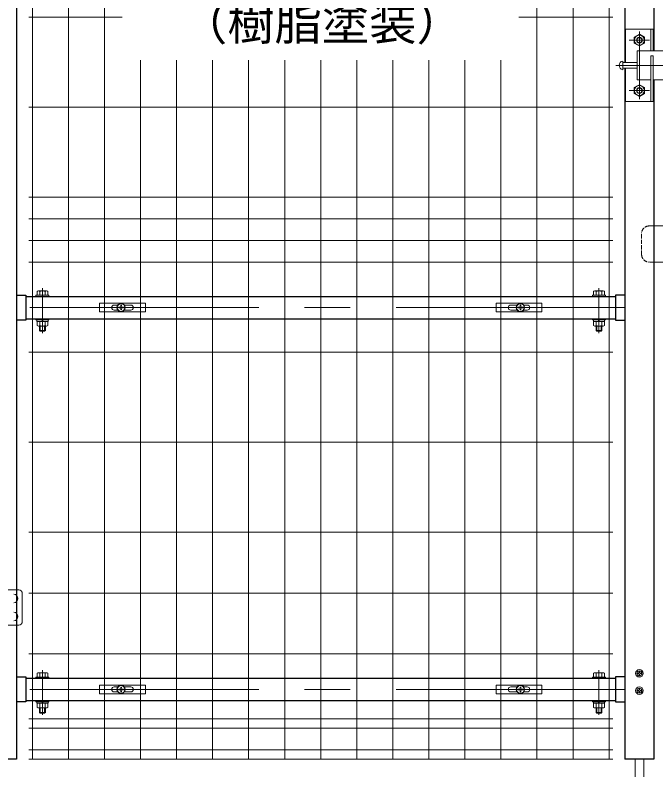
# Model space of a CAD drawing. Units: millimetres, scale not verified. Extents: x -4200 to 4200, y -2970 to 2970.
# Drawn here: x 346 to 1235, y -257 to 790 of the extents above; entities that cross this region are included whole.
import ezdxf
from ezdxf.enums import TextEntityAlignment as Align

# ---------------------------------------------------------------- set-up
doc = ezdxf.new("R2010")
doc.units = ezdxf.units.MM
doc.header["$LTSCALE"] = 10
doc.linetypes.add('DASHED', pattern=[7.5, 6, -1.5])
doc.linetypes.add('USER1', pattern=[50.8, 31.75, -6.35, 6.35, -6.35])
for name, color, linetype, lineweight in [('0-0_D-STR-TXT', 7, 'Continuous', 13), ('0-1_D-STR-DIM', 7, 'Continuous', 13), ('0-2_D-BMK', 2, 'USER1', 13), ('0-3_D-STR1', 1, 'Continuous', 25), ('0-4_D-STR3', 3, 'Continuous', 13), ('0-5_D-STR2', 7, 'Continuous', 13)]:
    doc.layers.add(name, color=color, linetype=linetype, lineweight=lineweight)
doc.styles.add('ＭＳ ゴシック', font='')
doc.styles.get('ＭＳ ゴシック').set_extended_font_data('MS Gothic')

# ---------------------------------------------------------------- blocks, each defined once
blk = doc.blocks.new('A$C85983226')
at = {"layer": '0-2_D-BMK'}
for p, q in [((-70, 0), (554, 0)), ((-70, -300), (554, -300))]:
    blk.add_line(p, q, dxfattribs=at)
at = {"layer": '0-4_D-STR3', "linetype": 'DASHED'}
for p, q in [((-368, -300), (-368, 0)), ((-268, 100), (-200, 100)), ((-200, -400), (-268, -400))]:
    blk.add_line(p, q, dxfattribs=at)
at = {"layer": '0-4_D-STR3'}
for p, q in [((-200, 100), (0, 100)), ((-31.3, 51.8), (-16, 51.8)), ((-16, 62.5), (-16, -62.5)), ((-16, 62.5), (0, 62.5)), ((-16, 51.8), (-16, -51.8)), ((0, 100), (0, -400)), ((0, 62.5), (0, -62.5)), ((400, 100), (400, -400)), ((432, 100), (400, 100)), ((432, 100), (432, -400)), ((432, 62.5), (432, -62.5)), ((432, 62.5), (448, 62.5)), ((448, 62.5), (448, -62.5)), ((448, 8), (463.8, -1.1)), ((448, 1.1), (463.8, -8)), ((463.8, 57.5), (463.8, -57.5)), ((505.6, 57.5), (463.8, 57.5)), ((505.6, 29.1), (463.8, 29.1)), ((513.8, 43.3), (513.8, -43.3)), ((527, 30), (513.8, 30)), ((534, 23), (513.8, 23)), ((527, -30), (527, 30)), ((534, 23), (527, 30)), ((534, -23), (534, 23)), ((-31.6, -51.8), (-16, -51.8)), ((-16, -62.5), (0, -62.5)), ((432, -62.5), (448, -62.5)), ((505.6, -29.1), (463.8, -29.1)), ((505.6, -57.5), (463.8, -57.5)), ((534, -23), (513.8, -23)), ((527, -30), (513.8, -30)), ((534, -23), (527, -30)), ((-31.3, -248.2), (-16, -248.2)), ((-16, -237.5), (-16, -362.5)), ((-16, -237.5), (0, -237.5)), ((-16, -248.2), (-16, -351.8)), ((0, -237.5), (0, -362.5)), ((432, -237.5), (432, -362.5)), ((432, -237.5), (448, -237.5)), ((448, -237.5), (448, -362.5)), ((448, -292), (463.8, -301.1)), ((448, -298.9), (463.8, -308)), ((463.8, -242.5), (463.8, -357.5)), ((505.6, -242.5), (463.8, -242.5)), ((505.6, -270.9), (463.8, -270.9)), ((513.8, -256.7), (513.8, -343.3)), ((527, -270), (513.8, -270)), ((534, -277), (513.8, -277)), ((527, -330), (527, -270)), ((534, -277), (527, -270)), ((534, -323), (534, -277)), ((-200, -400), (0, -400)), ((-31.6, -351.8), (-16, -351.8)), ((-16, -362.5), (0, -362.5)), ((432, -400), (400, -400)), ((432, -362.5), (448, -362.5)), ((505.6, -329.1), (463.8, -329.1)), ((505.6, -357.5), (463.8, -357.5)), ((534, -323), (513.8, -323)), ((527, -330), (513.8, -330)), ((534, -323), (527, -330))]:
    blk.add_line(p, q, dxfattribs=at)
for points in [[(448, -61), (463.8, -61), (463.8, 61), (448, 61)], [(448, -361), (463.8, -361), (463.8, -239), (448, -239)]]:
    blk.add_lwpolyline(points, close=True, dxfattribs=at)
at = {"layer": '0-4_D-STR3', "linetype": 'DASHED'}
for centre, start, end in [((-268, 0), 90, 180), ((-268, -300), 180, 270)]:
    blk.add_arc(centre, 100, start, end, dxfattribs=at)
at = {"layer": '0-4_D-STR3'}
for centre, radius, start, end in [((85, -0.7), 140, 163.92714, 195.41383), ((-31.3, 32.8), 19, 90, 163.92714), ((497.4, 43.3), 16.4, 300, 60), ((458, 0), 55.8, 328.543, 31.457), ((-31.6, -32.8), 19, 195.41383, 270), ((497.4, -43.3), 16.4, 300, 60), ((85, -300.7), 140, 163.92714, 195.41383), ((-31.3, -267.2), 19, 90, 163.92714), ((497.4, -256.7), 16.4, 300, 60), ((458, -300), 55.8, 328.543, 31.457), ((-31.6, -332.8), 19, 195.41383, 270), ((497.4, -343.3), 16.4, 300, 60)]:
    blk.add_arc(centre, radius, start, end, dxfattribs=at)
blk = doc.blocks.new('A$Cc5bff5c2')
at = {"layer": '0-4_D-STR3'}
for p, q in [((-297.7, 60), (337.3, 60)), ((-297.7, -60), (-297.7, 60)), ((-95.2, 35), (-45.6, 35)), ((-18.5, 4.2), (-31.5, 3.9)), ((-31.5, 3.9), (-31.5, -4)), ((-4, 31.5), (-4.2, 18.5)), ((-4, 31.5), (4, 31.5)), ((4, 31.5), (4.2, 18.5)), ((18.5, 4.2), (31.5, 3.9)), ((31.5, 3.9), (31.5, -4)), ((45.6, 35), (134.8, 35)), ((-95.2, -35), (-45.6, -35)), ((-18.5, -4.2), (-31.5, -4)), ((-4, -31.5), (-4.2, -18.5)), ((18.5, -4.2), (31.5, -4)), ((45.6, -35), (134.8, -35))]:
    blk.add_line(p, q, dxfattribs=at)
for points in [[(-297.7, -60), (337.3, -60), (337.3, 60)], [(-4, -31.5), (4, -31.5), (4.2, -18.5)]]:
    blk.add_lwpolyline(points, dxfattribs=at)
for radius in [57.5, 52.5]:
    blk.add_circle((0, 0), radius, dxfattribs=at)
for centre, radius, start, end in [((-95.2, 0), 35, 90, 270), ((-19.1, 19), 14.9, 270, 0), ((19.1, 19), 14.9, 180, 270), ((134.8, 0), 35, 270, 90), ((-19.1, -19), 14.9, 0, 90), ((19.1, -19), 14.9, 90, 180)]:
    blk.add_arc(centre, radius, start, end, dxfattribs=at)
blk = doc.blocks.new('A$C5ba32ecb')
at = {"layer": '0-4_D-STR3'}
for p, q in [((-337.5, 60), (297.5, 60)), ((-337.5, -60), (-337.5, 60)), ((-135, 35), (-45.6, 35)), ((-18.5, 4.2), (-31.5, 3.9)), ((-31.5, 3.9), (-31.5, -4)), ((-4, 31.5), (-4.2, 18.5)), ((-4, 31.5), (4, 31.5)), ((4, 31.5), (4.2, 18.5)), ((18.5, 4.2), (31.5, 3.9)), ((31.5, 3.9), (31.5, -4)), ((45.6, 35), (95, 35)), ((-135, -35), (-45.6, -35)), ((-18.5, -4.2), (-31.5, -4)), ((-4, -31.5), (-4.2, -18.5)), ((18.5, -4.2), (31.5, -4)), ((45.6, -35), (95, -35))]:
    blk.add_line(p, q, dxfattribs=at)
for points in [[(-337.5, -60), (297.5, -60), (297.5, 60)], [(-4, -31.5), (4, -31.5), (4.2, -18.5)]]:
    blk.add_lwpolyline(points, dxfattribs=at)
for radius in [57.5, 52.5]:
    blk.add_circle((0, 0), radius, dxfattribs=at)
for centre, radius, start, end in [((-135, 0), 35, 90, 270), ((-19.1, 19), 14.9, 270, 0), ((19.1, 19), 14.9, 180, 270), ((95, 0), 35, 270, 90), ((-19.1, -19), 14.9, 0, 90), ((19.1, -19), 14.9, 90, 180)]:
    blk.add_arc(centre, radius, start, end, dxfattribs=at)

msp = doc.modelspace()

# ---------------------------------------------------------------- linework, layer by layer
at = {"layer": '0-2_D-BMK'}
for p, q in [((1211.99, 767.68), (1211.99, 673.68)), ((1197.87, 755.68), (1226.12, 755.68)), ((1179.53, 720.68), (1300.58, 720.68)), ((1197.87, 685.68), (1226.12, 685.68)), ((383.99, 349.09), (383.99, 411.18)), ((1155.99, 349.09), (1155.99, 411.18)), ((1191.99, 384.43), (347.99, 384.43)), ((383.99, -180.91), (383.99, -118.82)), ((1155.99, -180.91), (1155.99, -118.82)), ((1191.99, -145.57), (347.99, -145.57))]:
    msp.add_line(p, q, dxfattribs=at)
at = {"layer": '0-3_D-STR1'}
for p, q in [((347.99, 1142.68), (347.99, -242.32)), ((1191.99, 1142.68), (1191.99, 724.68)), ((1231.99, 1142.68), (1231.99, 740.68)), ((1191.99, 716.68), (1191.99, -242.32)), ((1231.99, 700.68), (1231.99, -242.32)), ((347.99, 401.88), (360.99, 401.88)), ((360.99, 401.88), (360.99, 366.98)), ((360.99, 399.93), (1178.99, 399.93)), ((1191.99, 401.88), (1178.99, 401.88)), ((1178.99, 401.88), (1178.99, 366.98)), ((360.99, 366.98), (347.99, 366.98)), ((360.99, 368.93), (1178.99, 368.93)), ((1178.99, 366.98), (1191.99, 366.98)), ((347.99, -128.12), (360.99, -128.12)), ((360.99, -128.12), (360.99, -163.02)), ((360.99, -130.07), (1178.99, -130.07)), ((1178.99, -128.12), (1178.99, -163.02)), ((1191.99, -128.12), (1178.99, -128.12)), ((360.99, -163.02), (347.99, -163.02)), ((360.99, -161.07), (1178.99, -161.07)), ((1178.99, -163.02), (1191.99, -163.02)), ((347.99, -242.32), (307.99, -242.32)), ((1231.99, -242.32), (1191.99, -242.32))]:
    msp.add_line(p, q, dxfattribs=at)
at = {"layer": '0-4_D-STR3'}
for p, q in [((1192.99, 724.68), (1192.99, 770.68)), ((1192.99, 770.68), (1227.99, 770.68)), ((1227.99, 740.68), (1227.99, 770.68)), ((1227.99, 770.68), (1230.99, 770.68)), ((1230.99, 740.68), (1230.99, 770.68)), ((1211.99, 763.77), (1204.99, 759.73)), ((1204.99, 751.64), (1204.99, 759.73)), ((1211.99, 763.77), (1218.99, 759.73)), ((1218.99, 751.64), (1218.99, 759.73)), ((1211.99, 747.6), (1204.99, 751.64)), ((1211.99, 747.6), (1218.99, 751.64)), ((1208.99, 740.68), (1208.99, 700.68)), ((1208.99, 740.68), (1271.99, 740.68)), ((1211.99, 740.68), (1211.99, 700.68)), ((1227.99, 733.68), (1227.99, 670.68)), ((1227.99, 733.68), (1230.99, 733.68)), ((1230.99, 733.68), (1230.99, 670.68)), ((1188.99, 714.68), (1188.99, 726.68)), ((1208.99, 724.68), (1188.99, 724.68)), ((1208.99, 716.68), (1188.99, 716.68)), ((1192.99, 670.68), (1192.99, 716.68)), ((1211.99, 693.77), (1204.99, 689.73)), ((1208.99, 700.68), (1227.99, 700.68)), ((1230.99, 700.68), (1271.99, 700.68)), ((1204.99, 689.73), (1204.99, 681.64)), ((1211.99, 677.6), (1204.99, 681.64)), ((1211.99, 677.6), (1218.99, 681.64)), ((1192.99, 670.68), (1227.99, 670.68)), ((1227.99, 670.68), (1230.99, 670.68)), ((374.99, 401.53), (374.99, 399.93)), ((374.99, 401.53), (392.99, 401.53)), ((374.99, 399.93), (392.99, 399.93)), ((376.49, 401.53), (376.49, 406.99)), ((391.49, 401.53), (376.49, 401.53)), ((389.62, 407.54), (378.37, 407.54)), ((380.24, 401.53), (380.24, 406.99)), ((387.74, 401.53), (387.74, 406.99)), ((391.49, 401.53), (391.49, 406.99)), ((392.99, 401.53), (392.99, 399.93)), ((1146.99, 401.53), (1146.99, 399.93)), ((1164.99, 401.53), (1146.99, 401.53)), ((1164.99, 399.93), (1146.99, 399.93)), ((1148.49, 401.53), (1148.49, 406.99)), ((1148.49, 401.53), (1163.49, 401.53)), ((1150.37, 407.54), (1161.62, 407.54)), ((1152.24, 401.53), (1152.24, 406.99)), ((1159.74, 401.53), (1159.74, 406.99)), ((1163.49, 401.53), (1163.49, 406.99)), ((1164.99, 401.53), (1164.99, 399.93)), ((374.99, 368.93), (374.99, 367.33)), ((374.99, 368.93), (392.99, 368.93)), ((374.99, 367.33), (392.99, 367.33)), ((384.37, 365.33), (383.21, 367.34)), ((385.06, 365.33), (383.91, 367.33)), ((392.99, 368.93), (392.99, 367.33)), ((1146.99, 368.93), (1146.99, 367.33)), ((1164.99, 368.93), (1146.99, 368.93)), ((1164.99, 367.33), (1146.99, 367.33)), ((1154.92, 365.33), (1156.08, 367.33)), ((1155.62, 365.33), (1156.77, 367.34)), ((1164.99, 368.93), (1164.99, 367.33)), ((376.49, 365.33), (376.49, 359.39)), ((378.37, 358.83), (389.62, 358.83)), ((379.99, 352.53), (379.99, 358.83)), ((380.24, 365.33), (380.24, 359.39)), ((380.99, 351.53), (380.99, 358.83)), ((386.99, 351.53), (386.99, 358.83)), ((387.74, 365.33), (387.74, 359.39)), ((387.99, 352.53), (387.99, 358.83)), ((391.49, 365.33), (391.49, 359.39)), ((1148.49, 365.33), (1148.49, 359.39)), ((1161.62, 358.83), (1150.37, 358.83)), ((1151.99, 352.53), (1151.99, 358.83)), ((1152.24, 365.33), (1152.24, 359.39)), ((1152.99, 351.53), (1152.99, 358.83)), ((1158.99, 351.53), (1158.99, 358.83)), ((1159.74, 365.33), (1159.74, 359.39)), ((1159.99, 352.53), (1159.99, 358.83)), ((1163.49, 365.33), (1163.49, 359.39)), ((379.99, 352.53), (380.99, 351.53)), ((379.99, 352.53), (387.99, 352.53)), ((386.99, 351.53), (380.99, 351.53)), ((386.99, 351.53), (387.99, 352.53)), ((1152.99, 351.53), (1151.99, 352.53)), ((1159.99, 352.53), (1151.99, 352.53)), ((1152.99, 351.53), (1158.99, 351.53)), ((1159.99, 352.53), (1158.99, 351.53)), ((297.16, -7.32), (351.02, -7.32)), ((356.02, -12.32), (356.02, -51.32)), ((297.16, -56.32), (351.02, -56.32)), ((376.49, -128.47), (376.49, -123.01)), ((389.62, -122.46), (378.37, -122.46)), ((380.24, -128.47), (380.24, -123.01)), ((387.74, -128.47), (387.74, -123.01)), ((391.49, -128.47), (391.49, -123.01)), ((1148.49, -128.47), (1148.49, -123.01)), ((1150.37, -122.46), (1161.62, -122.46)), ((1152.24, -128.47), (1152.24, -123.01)), ((1159.74, -128.47), (1159.74, -123.01)), ((1163.49, -128.47), (1163.49, -123.01)), ((1210.14, -123.73), (1208.84, -123.71)), ((1211.6, -120.17), (1211.58, -121.46)), ((1211.6, -126.47), (1211.58, -125.17)), ((1211.6, -120.17), (1212.39, -120.17)), ((1212.39, -120.17), (1212.41, -121.46)), ((1212.39, -126.47), (1212.41, -125.17)), ((1213.85, -122.9), (1215.14, -122.92)), ((1213.85, -123.73), (1215.14, -123.71)), ((1215.14, -122.92), (1215.14, -123.71)), ((374.99, -128.47), (374.99, -130.07)), ((374.99, -128.47), (392.99, -128.47)), ((374.99, -130.07), (392.99, -130.07)), ((391.49, -128.47), (376.49, -128.47)), ((392.99, -128.47), (392.99, -130.07)), ((1146.99, -128.47), (1146.99, -130.07)), ((1164.99, -128.47), (1146.99, -128.47)), ((1164.99, -130.07), (1146.99, -130.07)), ((1148.49, -128.47), (1163.49, -128.47)), ((1164.99, -128.47), (1164.99, -130.07)), ((1211.6, -126.47), (1212.39, -126.47)), ((1211.6, -144.17), (1211.58, -145.46)), ((1211.6, -144.17), (1212.39, -144.17)), ((1212.39, -144.17), (1212.41, -145.46)), ((1210.14, -146.9), (1208.84, -146.92)), ((1208.84, -146.92), (1208.84, -147.71)), ((1210.14, -147.73), (1208.84, -147.71)), ((1211.6, -150.47), (1211.58, -149.17)), ((1211.6, -150.47), (1212.39, -150.47)), ((1212.39, -150.47), (1212.41, -149.17)), ((1213.85, -146.9), (1215.14, -146.92)), ((1213.85, -147.73), (1215.14, -147.71)), ((1215.14, -146.92), (1215.14, -147.71)), ((374.99, -161.07), (374.99, -162.67)), ((374.99, -161.07), (392.99, -161.07)), ((374.99, -162.67), (392.99, -162.67)), ((376.49, -164.67), (376.49, -170.61)), ((380.24, -164.67), (380.24, -170.61)), ((384.37, -164.67), (383.21, -162.66)), ((385.06, -164.67), (383.91, -162.67)), ((387.74, -164.67), (387.74, -170.61)), ((391.49, -164.67), (391.49, -170.61)), ((392.99, -161.07), (392.99, -162.67)), ((1146.99, -161.07), (1146.99, -162.67)), ((1164.99, -161.07), (1146.99, -161.07)), ((1164.99, -162.67), (1146.99, -162.67)), ((1148.49, -164.67), (1148.49, -170.61)), ((1152.24, -164.67), (1152.24, -170.61)), ((1154.92, -164.67), (1156.08, -162.67)), ((1155.62, -164.67), (1156.77, -162.66)), ((1159.74, -164.67), (1159.74, -170.61)), ((1163.49, -164.67), (1163.49, -170.61)), ((1164.99, -161.07), (1164.99, -162.67)), ((378.37, -171.17), (389.62, -171.17)), ((379.99, -177.47), (379.99, -171.17)), ((379.99, -177.47), (380.99, -178.47)), ((379.99, -177.47), (387.99, -177.47)), ((380.99, -178.47), (380.99, -171.17)), ((386.99, -178.47), (386.99, -171.17)), ((386.99, -178.47), (387.99, -177.47)), ((387.99, -177.47), (387.99, -171.17)), ((1161.62, -171.17), (1150.37, -171.17)), ((1151.99, -177.47), (1151.99, -171.17)), ((1152.99, -178.47), (1151.99, -177.47)), ((1159.99, -177.47), (1151.99, -177.47)), ((1152.99, -178.47), (1152.99, -171.17)), ((1158.99, -178.47), (1158.99, -171.17)), ((1159.99, -177.47), (1158.99, -178.47)), ((1159.99, -177.47), (1159.99, -171.17)), ((386.99, -178.47), (380.99, -178.47)), ((1152.99, -178.47), (1158.99, -178.47)), ((1205.99, -242.32), (1205.99, -350.35)), ((1217.99, -242.32), (1217.99, -350.35))]:
    msp.add_line(p, q, dxfattribs=at)
for points in [[(1211.99, 693.77), (1218.99, 689.73), (1218.99, 681.64)], [(391.69, 365.33), (376.29, 365.33), (376.29, 367.34)], [(391.69, 365.33), (391.69, 367.33), (376.29, 367.34)], [(1148.29, 365.33), (1163.69, 365.33), (1163.69, 367.34)], [(1148.29, 365.33), (1148.29, 367.33), (1163.69, 367.34)], [(1210.14, -122.9), (1208.84, -122.92), (1208.84, -123.71)], [(391.69, -164.67), (376.29, -164.67), (376.29, -162.66)], [(391.69, -164.67), (391.69, -162.67), (376.29, -162.66)], [(1148.29, -164.67), (1163.69, -164.67), (1163.69, -162.66)], [(1148.29, -164.67), (1148.29, -162.67), (1163.69, -162.66)]]:
    msp.add_lwpolyline(points, dxfattribs=at)
for centre, radius in [((1211.99, 755.68), 7), ((1211.99, 755.68), 4), ((1211.99, 755.68), 3.5), ((1211.99, 685.68), 7), ((1211.99, 685.68), 4), ((1211.99, 685.68), 3.5), ((1211.99, -123.32), 5.25), ((1211.99, -123.32), 3.5), ((1211.99, -147.32), 5.25), ((1211.99, -147.32), 3.5)]:
    msp.add_circle(centre, radius, dxfattribs=at)
for centre, radius, start, end in [((1190.09, 720.68), 6.1, 100.38886, 259.61115), ((378.37, 404.08), 3.46, 57.13278, 122.86722), ((383.99, 394.55), 12.99, 73.22135, 106.77865), ((389.62, 404.08), 3.46, 57.13278, 122.86722), ((1150.37, 404.08), 3.46, 57.13278, 122.86722), ((1155.99, 394.55), 12.99, 73.22135, 106.77865), ((1161.62, 404.08), 3.46, 57.13278, 122.86722), ((378.37, 362.29), 3.46, 237.13278, 302.86722), ((383.99, 371.83), 12.99, 253.22135, 286.77865), ((389.62, 362.29), 3.46, 237.13278, 302.86722), ((1150.37, 362.29), 3.46, 237.13278, 302.86722), ((1155.99, 371.83), 12.99, 253.22135, 286.77865), ((1161.62, 362.29), 3.46, 237.13278, 302.86722), ((351.02, -12.32), 5, 0, 90), ((344.02, -19.32), 6, 270, 90), ((344.02, -44.32), 6, 270, 90), ((351.02, -51.32), 5, 270, 0), ((378.37, -125.92), 3.46, 57.13278, 122.86722), ((383.99, -135.45), 12.99, 73.22135, 106.77865), ((389.62, -125.92), 3.46, 57.13278, 122.86722), ((1150.37, -125.92), 3.46, 57.13278, 122.86722), ((1155.99, -135.45), 12.99, 73.22135, 106.77865), ((1161.62, -125.92), 3.46, 57.13278, 122.86722), ((1210.09, -121.41), 1.49, 270, 0), ((1210.09, -125.22), 1.49, 0, 90), ((1213.9, -121.41), 1.49, 180, 270), ((1213.9, -125.22), 1.49, 90, 180), ((1210.09, -145.41), 1.49, 270, 0), ((1213.9, -145.41), 1.49, 180, 270), ((1210.09, -149.22), 1.49, 0, 90), ((1213.9, -149.22), 1.49, 90, 180), ((378.37, -167.71), 3.46, 237.13278, 302.86722), ((383.99, -158.17), 12.99, 253.22135, 286.77865), ((389.62, -167.71), 3.46, 237.13278, 302.86722), ((1150.37, -167.71), 3.46, 237.13278, 302.86722), ((1155.99, -158.17), 12.99, 253.22135, 286.77865), ((1161.62, -167.71), 3.46, 237.13278, 302.86722)]:
    msp.add_arc(centre, radius, start, end, dxfattribs=at)
at = {"layer": '0-5_D-STR2'}
for p, q in [((369.99, -242.32), (369.99, 1227.68)), ((419.99, -242.32), (419.99, 1227.68)), ((469.99, -242.32), (469.99, 1227.68)), ((1069.99, -242.32), (1069.99, 1227.68)), ((1119.99, -242.32), (1119.99, 1227.68)), ((1169.99, -242.32), (1169.99, 1227.68)), ((494.74, 787.68), (364.99, 787.68)), ((1174.99, 787.68), (1044.74, 787.68)), ((519.99, -242.32), (519.99, 727.68)), ((569.99, -242.32), (569.99, 727.68)), ((619.99, -242.32), (619.99, 727.68)), ((669.99, -242.32), (669.99, 727.68)), ((719.99, -242.32), (719.99, 727.68)), ((769.99, -242.32), (769.99, 727.68)), ((819.99, -242.32), (819.99, 727.68)), ((869.99, -242.32), (869.99, 727.68)), ((919.99, -242.32), (919.99, 727.68)), ((969.99, -242.32), (969.99, 727.68)), ((1019.99, -242.32), (1019.99, 727.68)), ((1174.99, 662.68), (364.99, 662.68)), ((1174.99, 537.68), (364.99, 537.68)), ((1174.99, 507.68), (364.99, 507.68)), ((1174.99, 477.68), (364.99, 477.68)), ((1174.99, 447.68), (364.99, 447.68)), ((1174.99, 322.68), (364.99, 322.68)), ((1174.99, 197.68), (364.99, 197.68)), ((1174.99, 72.68), (364.99, 72.68)), ((1174.99, -11.82), (364.99, -11.82)), ((1174.99, -96.32), (364.99, -96.32)), ((1174.99, -186.32), (364.99, -186.32)), ((1174.99, -199.19), (364.99, -199.19)), ((1174.99, -229.44), (364.99, -229.44)), ((1174.99, -242.32), (364.99, -242.32))]:
    msp.add_line(p, q, dxfattribs=at)

# ---------------------------------------------------------------- block references
at = {"layer": '0-1_D-STR-DIM', "xscale": 0.1, "yscale": 0.1}
msp.add_blockref('A$C85983226', (1251.99, 487.69), dxfattribs=at)
at = {"layer": '0-4_D-STR3', "xscale": 0.1, "yscale": 0.1}
for name, p in [('A$Cc5bff5c2', (493, 384.43)), ('A$C5ba32ecb', (1046.99, 384.43)), ('A$Cc5bff5c2', (493, -145.57)), ('A$C5ba32ecb', (1046.99, -145.57))]:
    msp.add_blockref(name, p, dxfattribs=at)

# ---------------------------------------------------------------- texts
at = {"layer": '0-0_D-STR-TXT', "style": 'ＭＳ ゴシック'}
msp.add_text('（樹脂塗装）', height=48.09, dxfattribs=at).set_placement((574.82, 741.35), align=Align.BOTTOM_LEFT)

doc.saveas('drawing.dxf')
